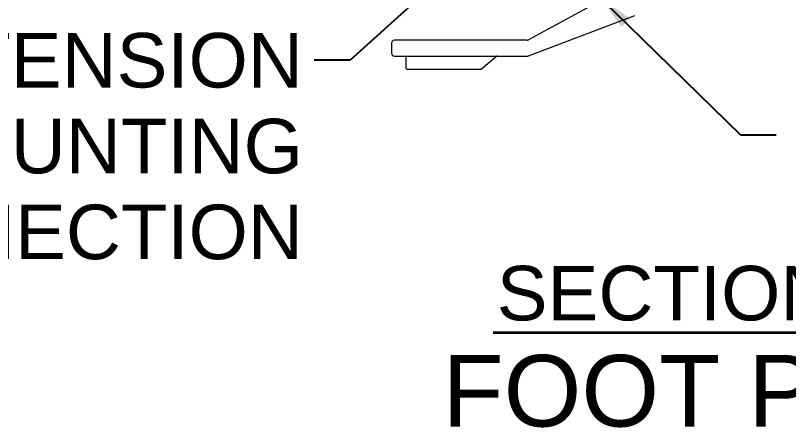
# Model space of a CAD drawing. Header units: inches. Extents: x 20 to 536, y 8 to 344.
# Drawn here: x 228.22 to 262.23, y 200.17 to 218.31 of the extents above; entities that cross this region are included whole.
import ezdxf

# ---------------------------------------------------------------- set-up
doc = ezdxf.new("R2010")
doc.units = ezdxf.units.IN
doc.header["$LTSCALE"] = 16
doc.header["$MEASUREMENT"] = 0
doc.layers.add('Symbol', color=7, linetype='Continuous', lineweight=25)
doc.layers.add('Visible', color=7, linetype='Continuous', lineweight=18)
doc.styles.add('Standard D-E', font='arial.ttf')
doc.styles.add('Standard Large', font='arial.ttf')
doc.styles.add('Text Style242', font='arial.ttf')
doc.dimstyles.new('Default D-E$7', dxfattribs={"dimscale": 16, "dimtxt": 0.15, "dimasz": 0.098425, "dimexe": 0.125, "dimexo": 0.0625, "dimgap": 0.031496, "dimtad": 0, "dimtih": 1, "dimtoh": 1, "dimrnd": 1e-08, "dimzin": 4, "dimdsep": 46, "dimtxsty": 'Standard D-E', "dimcen": 0.09, "dimdle": 0.393701, "dimclrd": 256, "dimclre": 256, "dimclrt": 256, "dimadec": 0, "dimazin": 1, "dimtfac": 1, "dimtofl": 0, "dimtmove": 0, "dimatfit": 3, "dimfxl": 1, "dimtolj": 1, "dimtzin": 4, "dimlwd": -1, "dimlwe": -1, "dimarcsym": 0})

msp = doc.modelspace()

# ---------------------------------------------------------------- linework, layer by layer
at = {"layer": 'Symbol', "lineweight": 35}
msp.add_line((249.238014, 204.35598), (270.67521, 204.35598), dxfattribs=at)
at = {"layer": 'Visible', "linetype": 'Continuous', "lineweight": 18}
for p, q in [((254.189517, 219.10194), (250.795897, 217.234551)), ((250.789252, 216.527255), (255.47126, 218.310877)), ((244.767756, 217.094066), (244.767756, 216.644066)), ((250.735635, 217.219066), (244.892756, 217.219066)), ((244.892756, 216.519066), (250.744753, 216.519066)), ((245.392756, 216.499066), (245.392756, 216.004066)), ((248.724227, 215.958103), (249.38718, 216.514387)), ((245.452756, 215.944066), (248.685659, 215.944066))]:
    msp.add_line(p, q, dxfattribs=at)
for centre, radius, start, end in [((244.892756, 217.094066), 0.125, 90, 180), ((250.735635, 217.344066), 0.125, 270, 298.8224298), ((244.892756, 216.644066), 0.125, 180, 270), ((245.372756, 216.499066), 0.02, 0, 90), ((249.400035, 216.499066), 0.02, 90, 130), ((250.744753, 216.644066), 0.125, 270, 290.854458), ((245.452756, 216.004066), 0.06, 180, 270), ((248.685659, 216.004066), 0.06, 270, 310)]:
    msp.add_arc(centre, radius, start, end, dxfattribs=at)

# ---------------------------------------------------------------- texts
at = {"layer": 'Symbol', "insert": (240.864059, 217.539922), "char_height": 2.40000008, "width": 46.58597811, "attachment_point": 3, "line_spacing_factor": 0.944221, "style": 'Standard D-E'}
msp.add_mtext('\\fArial|b0|i0;DRAIN VALVE W/EXTENSION\\P\\fArial|b0|i0;RECOMMENDED MOUNTING\\P\\fArial|b0|i0;BELOW INLET CONNECTION', dxfattribs=at)
at = {"layer": 'Symbol', "attachment_point": 7}
for s, insert, char_height, style in [('SECTION A-A', (249.395454, 204.855736), 2.40000008, 'Text Style242'), ('FOOT PRINT', (247.009956, 200.174016), 3.1496063, 'Standard Large')]:
    msp.add_mtext(s, dxfattribs=dict(at, insert=insert, char_height=char_height, style=style))

# ---------------------------------------------------------------- leaders
at = {"layer": 'Symbol', "annotation_type": 0, "has_hookline": 1}
for points, hookline_direction, text_width in [([(256.459165, 228.584927), (242.942799, 216.339922), (241.367996, 216.339922)], 1, 46.042021), ([(253.940929, 219.10194), (260.122196, 213.057724), (261.696999, 213.057724)], 0, 32.38363)]:
    msp.add_leader(points, dimstyle='Default D-E$7', override={"dimtad": 0}, dxfattribs=dict(at, hookline_direction=hookline_direction, text_width=text_width))

doc.saveas('drawing.dxf')
